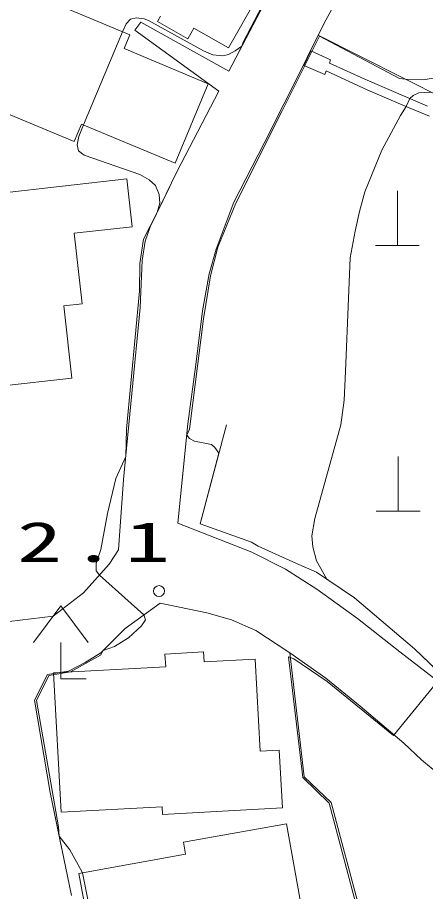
# Model space of a CAD drawing. Units: millimetres on the paper. Extents: x 20 to 1662, y 20 to 574.
# Drawn here: x 64.94 to 70.54, y 174.82 to 186.81 of the extents above; entities that cross this region are included whole.
import ezdxf

# ---------------------------------------------------------------- set-up
doc = ezdxf.new("R2010")
doc.units = ezdxf.units.MM
doc.layers.add('D-SUV', color=8, linetype='Continuous', lineweight=13)
doc.styles.add('ＭＳ ゴシック', font='')
doc.styles.get('ＭＳ ゴシック').set_extended_font_data('MS Gothic')

msp = doc.modelspace()

# ---------------------------------------------------------------- linework, layer by layer
at = {"layer": 'D-SUV'}
for p, q in [((70.971, 190.209), (69.171, 186.775)), ((68.777, 188.053), (67.833, 186.397)), ((68.849, 187.999), (67.839, 186.079)), ((68.849, 187.999), (67.957, 186.305)), ((68.037, 186.473), (68.823, 187.991)), ((64.873, 187.249), (66.483, 186.577)), ((66.489, 186.789), (66.567, 186.811)), ((66.567, 186.811), (66.677, 186.797)), ((66.677, 186.797), (66.739, 186.771)), ((66.861, 186.761), (66.901, 186.833)), ((66.381, 186.619), (66.431, 186.727)), ((66.431, 186.727), (66.489, 186.789)), ((66.633, 186.751), (66.549, 186.639)), ((67.839, 186.079), (66.633, 186.751)), ((66.739, 186.771), (67.489, 186.357)), ((67.275, 186.523), (66.861, 186.761)), ((69.171, 186.775), (68.959, 186.363)), ((65.847, 185.339), (66.381, 186.619)), ((66.483, 186.577), (66.405, 186.387)), ((67.701, 185.803), (66.549, 186.639)), ((67.357, 186.667), (67.275, 186.523)), ((67.833, 186.397), (67.357, 186.667)), ((68.567, 185.525), (69.081, 186.559)), ((69.065, 186.571), (68.959, 186.363)), ((71.745, 185.219), (69.065, 186.571)), ((69.081, 186.559), (70.179, 185.977)), ((68.019, 186.419), (68.037, 186.473)), ((66.405, 186.387), (67.555, 185.905)), ((67.489, 186.357), (67.617, 186.303)), ((67.835, 186.307), (67.925, 186.357)), ((67.925, 186.357), (68.019, 186.419)), ((68.959, 186.363), (68.863, 186.161)), ((68.959, 186.363), (68.863, 186.161)), ((68.963, 186.357), (68.869, 186.157)), ((68.963, 186.357), (69.233, 186.233)), ((67.617, 186.303), (67.755, 186.287)), ((67.755, 186.287), (67.835, 186.307)), ((69.233, 186.233), (69.219, 186.189)), ((68.863, 186.161), (68.323, 185.091)), ((68.863, 186.161), (68.323, 185.091)), ((69.153, 186.031), (68.869, 186.157)), ((69.175, 186.083), (69.153, 186.031)), ((69.747, 185.815), (69.175, 186.083)), ((69.219, 186.189), (69.703, 185.969)), ((69.703, 185.969), (70.563, 185.595)), ((70.179, 185.977), (70.257, 185.969)), ((70.257, 185.969), (70.531, 185.961)), ((70.531, 185.961), (70.775, 186.003)), ((67.555, 185.905), (67.101, 184.815)), ((65.717, 185.111), (64.239, 185.729)), ((67.125, 184.697), (67.701, 185.803)), ((70.289, 185.585), (69.747, 185.815)), ((70.319, 185.701), (70.367, 185.741)), ((70.367, 185.741), (70.445, 185.779)), ((70.445, 185.779), (70.611, 185.789)), ((70.273, 185.593), (70.319, 185.701)), ((67.935, 184.267), (68.567, 185.525)), ((70.191, 185.469), (70.273, 185.593)), ((70.591, 185.461), (70.289, 185.585)), ((69.939, 184.991), (70.191, 185.469)), ((65.817, 185.351), (65.717, 185.111)), ((65.779, 185.181), (65.847, 185.339)), ((67.101, 184.815), (65.817, 185.351)), ((65.759, 185.065), (65.779, 185.181)), ((65.775, 184.985), (65.759, 185.065)), ((68.323, 185.091), (67.909, 184.277)), ((68.323, 185.091), (67.909, 184.277)), ((65.853, 184.925), (65.775, 184.985)), ((66.619, 184.659), (65.853, 184.925)), ((69.705, 184.419), (69.939, 184.991)), ((66.745, 184.587), (66.619, 184.659)), ((66.761, 183.941), (67.125, 184.697)), ((64.381, 184.367), (66.439, 184.597)), ((66.439, 184.597), (66.513, 183.941)), ((66.831, 184.507), (66.745, 184.587)), ((67.025, 184.487), (66.761, 183.941)), ((66.885, 184.383), (66.831, 184.507)), ((69.629, 184.151), (69.705, 184.419)), ((70.151, 183.683), (70.151, 184.433)), ((70.151, 183.683), (70.151, 184.433)), ((66.893, 184.263), (66.885, 184.383)), ((67.909, 184.277), (67.801, 184.001)), ((67.909, 184.277), (67.801, 184.001)), ((66.855, 184.137), (66.893, 184.263)), ((67.689, 183.661), (67.935, 184.267)), ((66.667, 183.771), (66.855, 184.137)), ((69.571, 183.883), (69.629, 184.151)), ((66.513, 183.941), (65.719, 183.853)), ((66.691, 183.745), (66.761, 183.941)), ((66.761, 183.941), (66.691, 183.745)), ((67.801, 184.001), (67.663, 183.633)), ((67.801, 184.001), (67.663, 183.633)), ((65.719, 183.853), (65.827, 182.883)), ((69.503, 183.515), (69.571, 183.883)), ((66.617, 183.439), (66.667, 183.771)), ((66.649, 183.479), (66.691, 183.745)), ((66.691, 183.745), (66.649, 183.479)), ((69.851, 183.683), (70.451, 183.683)), ((69.851, 183.683), (70.451, 183.683)), ((67.663, 183.633), (67.571, 183.295)), ((67.663, 183.633), (67.571, 183.295)), ((67.589, 183.267), (67.689, 183.661)), ((66.613, 183.057), (66.617, 183.439)), ((66.621, 182.833), (66.649, 183.479)), ((66.649, 183.479), (66.621, 182.833)), ((69.439, 181.953), (69.503, 183.515)), ((67.571, 183.295), (67.477, 182.787)), ((67.571, 183.295), (67.477, 182.787)), ((67.491, 182.677), (67.589, 183.267)), ((66.433, 181.161), (66.613, 183.057)), ((65.827, 182.883), (65.575, 182.855)), ((65.575, 182.855), (65.685, 181.863)), ((66.395, 180.473), (66.621, 182.833)), ((66.621, 182.833), (66.395, 180.473)), ((67.477, 182.787), (67.385, 182.049)), ((67.477, 182.787), (67.385, 182.049)), ((67.301, 181.161), (67.491, 182.677)), ((67.385, 182.049), (67.277, 181.235)), ((67.385, 182.049), (67.277, 181.235)), ((69.421, 181.561), (69.439, 181.953)), ((65.685, 181.863), (64.703, 181.753)), ((69.375, 181.223), (69.421, 181.561)), ((66.425, 180.787), (66.433, 181.161)), ((67.277, 181.235), (67.139, 179.871)), ((67.277, 181.235), (67.199, 180.459)), ((67.263, 181.079), (67.301, 181.161)), ((67.807, 181.221), (67.445, 179.863)), ((69.017, 179.939), (69.375, 181.223)), ((67.301, 181.035), (67.263, 181.079)), ((67.369, 180.997), (67.301, 181.035)), ((67.601, 180.955), (67.369, 180.997)), ((67.647, 180.913), (67.601, 180.955)), ((67.445, 179.863), (67.703, 180.833)), ((67.703, 180.833), (67.647, 180.913)), ((66.287, 180.487), (66.425, 180.787)), ((70.161, 180.039), (70.161, 180.789)), ((70.161, 180.039), (70.161, 180.789)), ((66.175, 180.005), (66.287, 180.487)), ((66.325, 179.507), (66.395, 180.473)), ((66.083, 179.511), (66.175, 180.005)), ((69.861, 180.039), (70.461, 180.039)), ((69.861, 180.039), (70.461, 180.039)), ((67.139, 179.871), (68.155, 179.473)), ((67.445, 179.863), (68.149, 179.611)), ((68.149, 179.611), (67.445, 179.863)), ((68.979, 179.701), (69.017, 179.939)), ((68.149, 179.611), (68.243, 179.559)), ((68.243, 179.559), (68.149, 179.611)), ((68.989, 179.549), (68.979, 179.701)), ((66.021, 179.321), (66.083, 179.511)), ((66.199, 179.311), (66.325, 179.507)), ((68.243, 179.559), (68.765, 179.321)), ((68.765, 179.321), (68.243, 179.559)), ((69.041, 179.357), (68.989, 179.549)), ((68.155, 179.473), (68.617, 179.241)), ((69.183, 179.103), (69.041, 179.357)), ((65.847, 178.919), (66.199, 179.311)), ((66.021, 179.217), (66.021, 179.321)), ((68.617, 179.241), (69.047, 178.965)), ((68.765, 179.321), (69.043, 179.199)), ((69.043, 179.199), (68.765, 179.321)), ((66.065, 179.161), (66.021, 179.217)), ((66.675, 178.615), (66.065, 179.161)), ((69.043, 179.199), (69.561, 178.847)), ((69.561, 178.847), (69.043, 179.199)), ((69.561, 178.847), (69.183, 179.103)), ((65.427, 178.597), (65.847, 178.919)), ((69.047, 178.965), (69.601, 178.565)), ((66.897, 178.775), (66.417, 178.427)), ((67.539, 178.641), (66.897, 178.775)), ((69.561, 178.847), (70.387, 178.147)), ((70.387, 178.147), (69.561, 178.847)), ((70.387, 178.147), (69.561, 178.847)), ((65.533, 178.737), (65.158, 178.237)), ((65.908, 178.237), (65.533, 178.737)), ((67.875, 178.547), (67.539, 178.641)), ((64.375, 178.471), (65.427, 178.597)), ((66.643, 178.465), (66.695, 178.547)), ((66.695, 178.547), (66.675, 178.615)), ((68.209, 178.401), (67.875, 178.547)), ((69.601, 178.565), (70.185, 178.107)), ((66.417, 178.427), (66.081, 178.095)), ((66.463, 178.299), (66.643, 178.465)), ((68.677, 178.095), (68.209, 178.401)), ((66.271, 178.181), (66.463, 178.299)), ((65.533, 178.237), (65.533, 177.737)), ((66.197, 178.209), (66.081, 178.095)), ((66.115, 178.127), (66.271, 178.181)), ((65.667, 177.833), (66.079, 178.061)), ((66.081, 178.095), (65.867, 177.961)), ((66.081, 178.095), (65.867, 177.961)), ((66.079, 178.061), (66.115, 178.127)), ((66.963, 178.077), (67.493, 178.105)), ((66.973, 177.901), (66.963, 178.077)), ((67.493, 178.105), (67.501, 177.969)), ((68.855, 176.381), (68.655, 178.037)), ((68.655, 178.037), (68.731, 178.011)), ((69.171, 177.747), (68.677, 178.095)), ((69.171, 177.747), (68.677, 178.095)), ((68.677, 178.095), (68.873, 176.391)), ((70.185, 178.107), (71.077, 177.415)), ((70.387, 178.147), (71.167, 177.399)), ((70.767, 177.783), (70.387, 178.147)), ((71.167, 177.399), (70.387, 178.147)), ((65.867, 177.961), (65.641, 177.841)), ((65.867, 177.961), (65.641, 177.841)), ((67.501, 177.969), (68.199, 178.007)), ((68.199, 178.007), (68.267, 176.745)), ((68.731, 178.011), (69.185, 177.699)), ((65.353, 177.797), (65.171, 177.443)), ((65.353, 177.797), (65.171, 177.443)), ((65.641, 177.841), (65.353, 177.797)), ((65.641, 177.841), (65.353, 177.797)), ((65.369, 177.781), (65.667, 177.833)), ((65.435, 177.819), (66.973, 177.901)), ((65.537, 175.905), (65.435, 177.819)), ((65.199, 177.437), (65.369, 177.781)), ((65.533, 177.737), (65.883, 177.737)), ((69.639, 177.361), (69.171, 177.747)), ((69.639, 177.361), (69.171, 177.747)), ((69.185, 177.699), (70.097, 176.959)), ((70.097, 176.959), (70.767, 177.783)), ((65.171, 177.443), (65.387, 176.175)), ((65.171, 177.443), (65.387, 176.175)), ((65.503, 175.705), (65.199, 177.437)), ((70.241, 176.853), (69.639, 177.361)), ((70.117, 176.957), (69.639, 177.361)), ((70.483, 176.625), (70.241, 176.853)), ((68.267, 176.745), (68.531, 176.759)), ((68.531, 176.759), (68.573, 175.965)), ((70.723, 176.425), (70.483, 176.625)), ((69.213, 176.029), (68.855, 176.381)), ((68.873, 176.391), (69.241, 176.039)), ((65.387, 176.175), (65.679, 174.761)), ((65.387, 176.175), (65.549, 175.399)), ((69.887, 173.499), (69.213, 176.029)), ((69.241, 176.039), (69.913, 173.519)), ((66.923, 175.979), (65.537, 175.905)), ((66.929, 175.875), (66.923, 175.979)), ((68.573, 175.965), (66.929, 175.875)), ((65.511, 175.577), (65.503, 175.705)), ((67.215, 175.493), (68.629, 175.747)), ((68.629, 175.747), (68.923, 174.115)), ((65.659, 175.389), (65.511, 175.577)), ((67.245, 175.329), (67.215, 175.493)), ((65.773, 175.185), (65.659, 175.389)), ((65.783, 175.065), (67.245, 175.329)), ((65.831, 175.073), (65.773, 175.185)), ((66.017, 173.775), (65.783, 175.065)), ((66.091, 173.789), (65.831, 175.073))]:
    msp.add_line(p, q, dxfattribs=at)
msp.add_circle((66.881, 178.941), 0.075, dxfattribs=at)

# ---------------------------------------------------------------- texts
at = {"layer": 'D-SUV', "insert": (64.193, 179.333), "char_height": 0.5499, "attachment_point": 7, "style": 'ＭＳ ゴシック'}
msp.add_mtext('\\T1.2;\\W1.65;12.1', dxfattribs=at)

doc.saveas('drawing.dxf')
